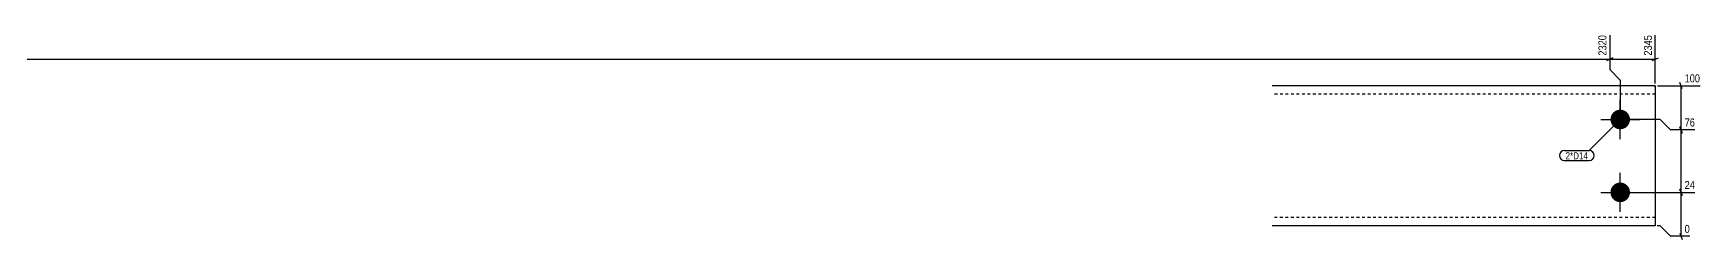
# Model space of a CAD drawing. Header units: millimetres. Extents: x 4 to 10312, y 4 to 152.
# Drawn here: x 9118 to 10312, y 4 to 152 of the extents above; entities that cross this region are included whole.
import ezdxf

# ---------------------------------------------------------------- set-up
doc = ezdxf.new("R2010")
doc.units = ezdxf.units.MM
doc.linetypes.add('DXK_LINE_DOT2', pattern=[3.9198, 1.9599, -1.9599])
for name, color, linetype in [('MÅLSÆTNING', 7, 'Continuous'), ('STÅL', 7, 'Continuous'), ('TEKST', 7, 'Continuous')]:
    doc.layers.add(name, color=color, linetype=linetype)
doc.styles.add('Arial Narrow', font='ARIALN.TTF', dxfattribs={"height": 0.2})

msp = doc.modelspace()

# ---------------------------------------------------------------- hatches: boundary and pattern name
at = {"layer": 'STÅL', "linetype": 'Continuous'}
for points in [[(10253.3, 97.2, -1), (10253.3, 83.2, -1)], [(10253.3, 45.2, -1), (10253.3, 31.2, -1)]]:
    msp.add_hatch(color=3, dxfattribs=at).paths.add_polyline_path(points)

# ---------------------------------------------------------------- linework, layer by layer
at = {"layer": 'MÅLSÆTNING', "color": 7, "linetype": 'Continuous'}
for p, q in [((10245.8, 150.4), (10245.8, 125.8)), ((10245.8, 150.4), (10245.8, 125.8)), ((10278.4, 115.8), (10278.4, 150.4)), ((7933.3, 133.3), (10245.8, 133.3)), ((10248.1, 134.2), (10243.6, 132.4)), ((10243.6, 132.4), (10248.1, 134.2)), ((10245.8, 133.3), (10278.4, 133.3)), ((10276.1, 132.4), (10280.6, 134.2)), ((10245.8, 125.8), (10253.3, 118.3)), ((10245.8, 125.8), (10253.3, 118.3)), ((10253.3, 118.3), (10253.3, 91.8)), ((10253.3, 118.3), (10253.3, 91.8)), ((10279.9, 114.3), (10310.4, 114.3)), ((10297.7, 112), (10295.9, 116.5)), ((10296.8, 82.8), (10296.8, 114.3)), ((10281.8, 90.2), (10254.8, 90.2)), ((10281.8, 90.2), (10254.8, 90.2)), ((10289.3, 82.8), (10281.8, 90.2)), ((10289.3, 82.8), (10281.8, 90.2)), ((10295.9, 85), (10297.7, 80.5)), ((10297.7, 80.5), (10295.9, 85)), ((10306.7, 82.8), (10289.3, 82.8)), ((10306.7, 82.8), (10289.3, 82.8)), ((10296.8, 38.2), (10296.8, 82.8)), ((10254.8, 38.2), (10306.7, 38.2)), ((10254.8, 38.2), (10306.7, 38.2)), ((10295.9, 40.5), (10297.7, 36)), ((10297.7, 36), (10295.9, 40.5)), ((10296.8, 6.8), (10296.8, 38.2)), ((10281.8, 14.3), (10279.8, 14.3)), ((10289.3, 6.8), (10281.8, 14.3)), ((10303, 6.8), (10289.3, 6.8)), ((10295.9, 9), (10297.7, 4.5))]:
    msp.add_line(p, q, dxfattribs=at)
at = {"layer": 'STÅL', "color": 2, "linetype": 'Continuous'}
for p, q in [((10278.4, 114.3), (10004.3, 114.3)), ((10278.4, 114.3), (10278.3, 14.3)), ((10278.3, 14.3), (10004.3, 14.3))]:
    msp.add_line(p, q, dxfattribs=at)
at = {"layer": 'STÅL', "color": 7, "linetype": 'DXK_LINE_DOT2'}
for p, q in [((10278.4, 108.3), (10004.3, 108.3)), ((10278.4, 113.3), (10278.4, 114.3)), ((10278.3, 20.3), (10004.3, 20.3)), ((10278.3, 20.3), (10278.3, 20.7))]:
    msp.add_line(p, q, dxfattribs=at)
at = {"layer": 'STÅL', "color": 3, "linetype": 'Continuous'}
for p, q in [((10253.3, 76.2), (10253.3, 104.2)), ((10239.3, 90.2), (10267.3, 90.2)), ((10253.3, 24.2), (10253.3, 52.2)), ((10239.3, 38.2), (10267.3, 38.2))]:
    msp.add_line(p, q, dxfattribs=at)

# ---------------------------------------------------------------- wipeouts: each hides what was drawn before it
at = {"color": 0}
msp.add_wipeout([(10230.2, 61.8), (10230.2, 67.1), (10214.2, 67.1), (10214.2, 61.8)], dxfattribs=at).dxf.layer = 'TEKST'

# ---------------------------------------------------------------- next in the draw order: wipeouts: each hides what was drawn before it
at = {"color": 0, "linetype": 'Continuous'}
for points in [[(10244.6, 151.6), (10236.2, 151.6), (10236.2, 134.6), (10244.6, 134.6)], [(10277.2, 151.6), (10268.8, 151.6), (10268.8, 134.6), (10277.2, 134.6)], [(10311.6, 115.5), (10311.6, 123.9), (10298.2, 123.9), (10298.2, 115.5)], [(10307.9, 84), (10307.9, 92.4), (10298.2, 92.4), (10298.2, 84)], [(10307.9, 39.4), (10307.9, 47.8), (10298.2, 47.8), (10298.2, 39.4)], [(10304.2, 8), (10304.2, 16.4), (10298.2, 16.4), (10298.2, 8)]]:
    msp.add_wipeout(points, dxfattribs=at).dxf.layer = 'MÅLSÆTNING'
at = {"color": 0}
msp.add_wipeout([(10230.2, 61.8), (10230.2, 67.1), (10214.2, 67.1), (10214.2, 61.8)], dxfattribs=at).dxf.layer = 'TEKST'

# ---------------------------------------------------------------- next in the draw order: linework, layer by layer
at = {"layer": 'TEKST', "color": 7, "linetype": 'Continuous'}
for p, q in [((10253.3, 90.2), (10231.1, 68)), ((10213.3, 68), (10231.1, 68)), ((10213.3, 60.9), (10231.1, 60.9))]:
    msp.add_line(p, q, dxfattribs=at)
for centre, start, end in [((10213.3, 64.5), 90, 270), ((10231.1, 64.5), 270, 90)]:
    msp.add_arc(centre, 3.52, start, end, dxfattribs=at)

# ---------------------------------------------------------------- next in the draw order: texts
at = {"layer": 'MÅLSÆTNING', "color": 3, "linetype": 'Continuous', "style": 'Arial Narrow'}
for s, p in [('2320', (10243.4, 135.8)), ('2345', (10276, 135.8))]:
    msp.add_text(s, height=5.73, rotation=90.0002, dxfattribs=at).set_placement(p)
for s, p in [('100', (10299.4, 116.7)), ('76', (10299.4, 85.2)), ('24', (10299.4, 40.6)), ('0', (10299.4, 9.2))]:
    msp.add_text(s, height=5.73, dxfattribs=at).set_placement(p)
at = {"layer": 'TEKST', "color": 3, "style": 'Arial Narrow'}
msp.add_text('2*D14', height=5.01, dxfattribs=at).set_placement((10214.2, 61.8))

doc.saveas('drawing.dxf')
